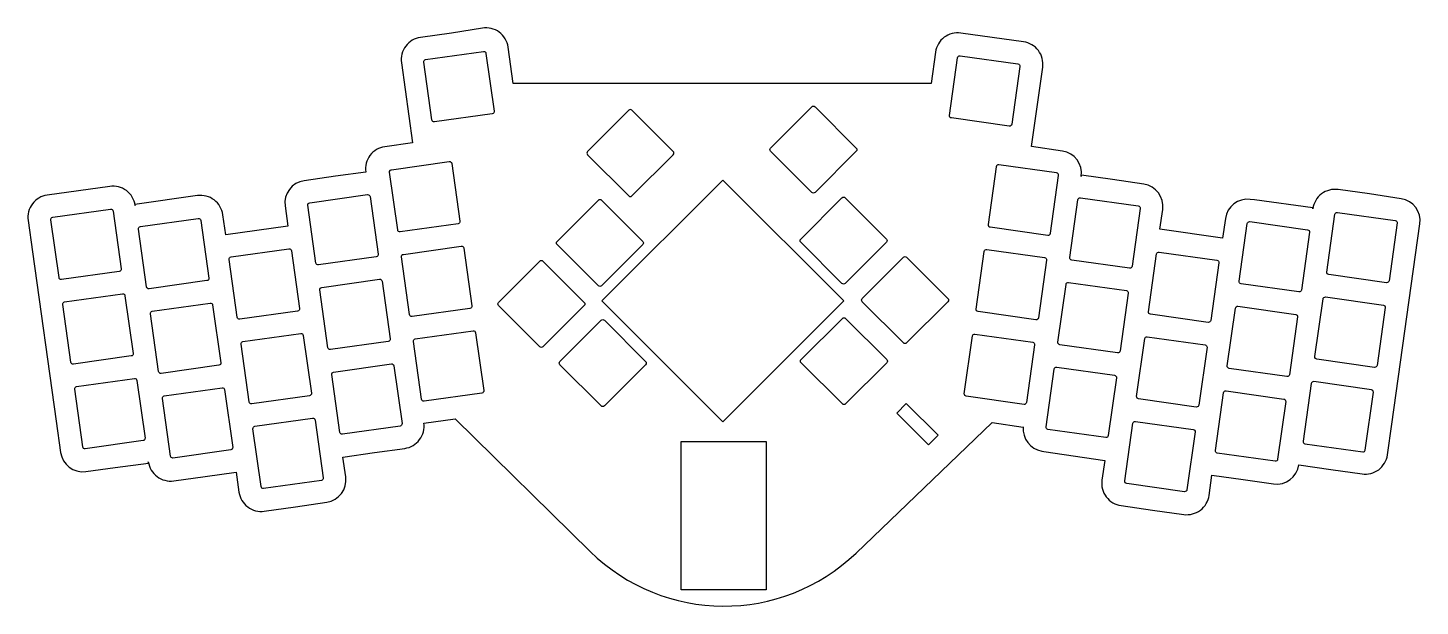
# Model space of a CAD drawing. Header units: millimetres. Extents: x -365 to -55, y -11 to 118.
import ezdxf

# ---------------------------------------------------------------- set-up
doc = ezdxf.new("R2010")
doc.units = ezdxf.units.MM
doc.layers.get('0').update_dxf_attribs({"linetype": 'CONTINUOUS'})

msp = doc.modelspace()

# ---------------------------------------------------------------- linework, layer by layer
for points in [[(-143.64, 114.53), (-157.62, 116.49, 0.41431), (-163.26, 112.24), (-164.24, 105.26), (-257.31, 105.26), (-257.33, 105.26), (-258.47, 113.34, 0.419993), (-264.21, 117.58), (-271.1, 116.47), (-277.99, 115.51, 0.414214), (-282.25, 109.86), (-279.74, 92.04), (-285.94, 91.16, 0.414214), (-290.2, 85.52), (-290.2, 85.51), (-296.92, 84.56), (-303.9, 83.58, 0.414211), (-308.16, 77.94), (-307.53, 73.46), (-314.46, 72.48), (-321.39, 71.5), (-322.02, 75.99, 0.414214), (-327.66, 80.25), (-341.6, 78.29), (-341.57, 78.07, 0.414214), (-347.21, 82.32), (-361.16, 80.36, 0.414214), (-365.41, 74.72), (-364.43, 67.72), (-359.13, 29.99), (-358.15, 23.02, 0.411587), (-352.54, 18.76), (-345.99, 19.63), (-338.58, 20.65), (-338.62, 20.94, 0.414214), (-332.97, 16.69), (-325.99, 17.67), (-319.05, 18.62), (-318.43, 14.16, 0.414214), (-312.78, 9.91), (-305.8, 10.89), (-298.86, 11.93, 0.411653), (-294.64, 17.57), (-295.26, 21.99), (-288.26, 22.97), (-281.49, 23.92, 0.414455), (-277.23, 29.57), (-277.23, 29.55), (-270.25, 30.53), (-240.17, 0.95, 0.405708), (-180.95, 0.59), (-150.65, 29.66), (-143.7, 28.68), (-143.7, 28.7, 0.389022), (-139.59, 23.33), (-139.13, 23.25), (-125.55, 21.22), (-126.18, 16.8, 0.414214), (-121.92, 11.16), (-114.94, 10.18), (-107.95, 9.19, 0.414214), (-102.3, 13.45), (-101.67, 17.93), (-94.75, 16.96), (-87.97, 16, 0.414213), (-82.33, 20.26), (-82.33, 20.22), (-75.19, 19.22), (-68.24, 18.22, 0.414214), (-62.58, 22.47), (-61.61, 29.28), (-55.34, 73.93, 0.411701), (-59.55, 79.57), (-66.57, 80.62), (-73.55, 81.6, 0.414214), (-79.19, 77.34), (-79.17, 77.5), (-92.18, 79.29), (-93.13, 79.41, 0.408797), (-98.68, 75.14), (-99.29, 70.79), (-113.27, 72.75), (-112.65, 77.16, 0.411168), (-116.85, 82.8), (-123.82, 83.85), (-130.74, 84.83), (-130.78, 84.54, 0.412276), (-135, 90.18), (-141.87, 91.2), (-139.38, 108.88, 0.414214)], [(-262.01, 98.51), (-274.89, 96.7, -0.414214), (-275.45, 97.13), (-277.26, 110, -0.414214), (-276.84, 110.57), (-263.96, 112.38, -0.414214), (-263.4, 111.95), (-261.59, 99.08, -0.414214)], [(-146.85, 95.75), (-159.72, 97.56, -0.414214), (-160.15, 98.12), (-158.34, 110.99, -0.414214), (-157.77, 111.42), (-144.9, 109.61, -0.414214), (-144.47, 109.05), (-146.28, 96.17, -0.414214)], [(-231.59, 80.18, 0.414214), (-230.88, 80.18), (-221.69, 89.37, 0.414214), (-221.69, 90.08), (-230.88, 99.27, 0.414214), (-231.59, 99.27), (-240.78, 90.08, 0.414214), (-240.78, 89.37)], [(-190.81, 80.95), (-200, 90.15, -0.414214), (-200, 90.85), (-190.81, 100.05, -0.414214), (-190.1, 100.05), (-180.91, 90.85, -0.414214), (-180.91, 90.15), (-190.1, 80.95, -0.414214)], [(-269.63, 73.97), (-282.5, 72.17, -0.414214), (-283.07, 72.59), (-284.87, 85.46, -0.414214), (-284.45, 86.03), (-271.58, 87.84, -0.414214), (-271.01, 87.41), (-269.2, 74.54, -0.414214)], [(-138.24, 71.45, 0.414214), (-137.67, 71.88), (-135.86, 84.75, 0.414214), (-136.29, 85.32), (-149.16, 87.12, 0.414214), (-149.73, 86.7), (-151.54, 73.83, 0.414214), (-151.11, 73.26)], [(-287.83, 66.61), (-300.7, 64.8, -0.414214), (-301.27, 65.22), (-303.08, 78.1, -0.414214), (-302.65, 78.66), (-289.78, 80.47, -0.414214), (-289.21, 80.05), (-287.4, 67.17, -0.414214)], [(-238.36, 60.15), (-247.55, 69.34, -0.414214), (-247.55, 70.05), (-238.36, 79.24, -0.414214), (-237.65, 79.24), (-228.46, 70.05, -0.414214), (-228.46, 69.34), (-237.65, 60.15, -0.414214)], [(-184.1, 60.68), (-193.29, 69.87, -0.414214), (-193.29, 70.58), (-184.1, 79.77, -0.414214), (-183.39, 79.77), (-174.2, 70.58, -0.414214), (-174.2, 69.87), (-183.39, 60.68, -0.414214)], [(-120.04, 64.08), (-132.91, 65.89, -0.414214), (-133.34, 66.46), (-131.53, 79.33, -0.414214), (-130.96, 79.76), (-118.09, 77.95, -0.414214), (-117.66, 77.38), (-119.47, 64.51, -0.414214)], [(-345.09, 63.37), (-357.96, 61.56, -0.414214), (-358.52, 61.99), (-360.33, 74.86, -0.414214), (-359.91, 75.42), (-347.03, 77.23, -0.414214), (-346.47, 76.81), (-344.66, 63.93, -0.414214)], [(-325.56, 61.3), (-338.43, 59.5, -0.414214), (-339, 59.92), (-340.81, 72.79, -0.414214), (-340.38, 73.36), (-327.51, 75.17, -0.414214), (-326.94, 74.74), (-325.13, 61.87, -0.414214)], [(-95.61, 61.16), (-93.8, 74.03, -0.414214), (-93.23, 74.45), (-80.36, 72.65, -0.414214), (-79.93, 72.08), (-81.74, 59.21, -0.414214), (-82.31, 58.78), (-95.18, 60.59, -0.414214)], [(-62.78, 60.85), (-75.65, 62.66, -0.414214), (-76.08, 63.22), (-74.27, 76.09, -0.414214), (-73.7, 76.52), (-60.83, 74.71, -0.414214), (-60.41, 74.15), (-62.21, 61.27, -0.414214)], [(-305.37, 54.52), (-318.24, 52.71, -0.414214), (-318.81, 53.14), (-320.62, 66.01, -0.414214), (-320.19, 66.58), (-307.32, 68.39, -0.414214), (-306.75, 67.96), (-304.94, 55.09, -0.414214)], [(-266.98, 55.11), (-279.85, 53.3, -0.414214), (-280.41, 53.73), (-282.22, 66.6, -0.414214), (-281.8, 67.16), (-268.92, 68.97, -0.414214), (-268.36, 68.55), (-266.55, 55.67, -0.414214)], [(-140.89, 52.59), (-153.76, 54.4, -0.414214), (-154.19, 54.96), (-152.38, 67.83, -0.414214), (-151.81, 68.26), (-138.94, 66.45, -0.414214), (-138.52, 65.89), (-140.32, 53.01, -0.414214)], [(-251.41, 46.56), (-260.6, 55.75, -0.414214), (-260.6, 56.46), (-251.41, 65.65, -0.414214), (-250.7, 65.65), (-241.51, 56.46, -0.414214), (-241.51, 55.75), (-250.7, 46.56, -0.414214)], [(-170.4, 47.42), (-179.59, 56.61, -0.414214), (-179.59, 57.32), (-170.4, 66.51, -0.414214), (-169.69, 66.51), (-160.5, 57.32, -0.414214), (-160.5, 56.61), (-169.69, 47.42, -0.414214)], [(-115.8, 54.37), (-113.99, 67.25, -0.414214), (-113.42, 67.67), (-100.55, 65.86, -0.414214), (-100.12, 65.3), (-101.93, 52.43, -0.414214), (-102.5, 52), (-115.37, 53.81, -0.414214)], [(-298.62, 46.36), (-300.42, 59.23, -0.414214), (-300, 59.8), (-287.13, 61.61, -0.414214), (-286.56, 61.18), (-284.75, 48.31, -0.414214), (-285.18, 47.74), (-298.05, 45.93, -0.414214)], [(-122.69, 45.22), (-135.56, 47.03, -0.414214), (-135.99, 47.59), (-134.18, 60.47, -0.414214), (-133.61, 60.89), (-120.74, 59.08, -0.414214), (-120.31, 58.52), (-122.12, 45.65, -0.414214)], [(-342.43, 44.51), (-355.31, 42.7, -0.414214), (-355.87, 43.12), (-357.68, 55.99, -0.414214), (-357.26, 56.56), (-344.38, 58.37, -0.414214), (-343.82, 57.94), (-342.01, 45.07, -0.414214)], [(-322.91, 42.44), (-335.78, 40.63, -0.414214), (-336.34, 41.06), (-338.15, 53.93, -0.414214), (-337.73, 54.49), (-324.86, 56.3, -0.414214), (-324.29, 55.88), (-322.48, 43, -0.414214)], [(-65.43, 41.98), (-78.3, 43.79, -0.414214), (-78.73, 44.36), (-76.92, 57.23, -0.414214), (-76.36, 57.66), (-63.48, 55.85, -0.414214), (-63.06, 55.28), (-64.87, 42.41, -0.414214)], [(-184, 33.81), (-193.2, 43, -0.414214), (-193.2, 43.71), (-184, 52.9, -0.414214), (-183.3, 52.9), (-174.1, 43.71, -0.414214), (-174.1, 43), (-183.3, 33.81, -0.414214)], [(-84.96, 39.92), (-97.83, 41.73, -0.414214), (-98.26, 42.29), (-96.45, 55.16, -0.414214), (-95.88, 55.59), (-83.01, 53.78, -0.414214), (-82.58, 53.22), (-84.39, 40.34, -0.414214)], [(-264.32, 36.25), (-277.2, 34.44, -0.414214), (-277.76, 34.86), (-279.57, 47.74, -0.414214), (-279.15, 48.3), (-266.27, 50.11, -0.414214), (-265.71, 49.68), (-263.9, 36.81, -0.414214)], [(-237.73, 33.38), (-246.92, 42.57, -0.414214), (-246.92, 43.28), (-237.73, 52.47, -0.414214), (-237.02, 52.47), (-227.83, 43.28, -0.414214), (-227.83, 42.57), (-237.02, 33.38, -0.414214)], [(-302.72, 35.66), (-315.59, 33.85, -0.414214), (-316.15, 34.28), (-317.96, 47.15, -0.414214), (-317.54, 47.71), (-304.66, 49.52, -0.414214), (-304.1, 49.1), (-302.29, 36.22, -0.414214)], [(-143.54, 33.72), (-156.41, 35.53, -0.414214), (-156.84, 36.1), (-155.03, 48.97, -0.414214), (-154.47, 49.4), (-141.59, 47.59, -0.414214), (-141.17, 47.02), (-142.98, 34.15, -0.414214)], [(-105.15, 33.14), (-118.02, 34.95, -0.414214), (-118.45, 35.51), (-116.64, 48.38, -0.414214), (-116.07, 48.81), (-103.2, 47, -0.414214), (-102.77, 46.44), (-104.58, 33.56, -0.414214)], [(-282.53, 28.88), (-295.4, 27.07, -0.414214), (-295.96, 27.49), (-297.77, 40.37, -0.414214), (-297.35, 40.93), (-284.47, 42.74, -0.414214), (-283.91, 42.32), (-282.1, 29.44, -0.414214)], [(-125.34, 26.35), (-138.21, 28.16, -0.414214), (-138.64, 28.73), (-136.83, 41.6, -0.414214), (-136.26, 42.03), (-123.39, 40.22, -0.414214), (-122.96, 39.65), (-124.77, 26.78, -0.414214)], [(-339.78, 25.64), (-352.66, 23.83, -0.414214), (-353.22, 24.26), (-355.03, 37.13, -0.414214), (-354.6, 37.69), (-341.73, 39.5, -0.414214), (-341.17, 39.08), (-339.36, 26.21, -0.414214)], [(-320.26, 23.58), (-333.13, 21.77, -0.414214), (-333.69, 22.19), (-335.5, 35.07, -0.414214), (-335.08, 35.63), (-322.2, 37.44, -0.414214), (-321.64, 37.01), (-319.83, 24.14, -0.414214)], [(-68.08, 23.12, 0.414214), (-67.52, 23.54), (-65.71, 36.42, 0.414214), (-66.13, 36.98), (-79.01, 38.79, 0.414214), (-79.57, 38.36), (-81.38, 25.49, 0.414214), (-80.96, 24.93)], [(-100.91, 23.43), (-99.1, 36.3, -0.414214), (-98.53, 36.73), (-85.66, 34.92, -0.414214), (-85.24, 34.35), (-87.04, 21.48, -0.414214), (-87.61, 21.05), (-100.48, 22.86, -0.414214)], [(-313.5, 15.41), (-315.31, 28.28, -0.414214), (-314.89, 28.85), (-302.01, 30.66, -0.414214), (-301.45, 30.23), (-299.64, 17.36, -0.414214), (-300.07, 16.79), (-312.94, 14.99, -0.414214)], [(-107.8, 14.27), (-120.67, 16.08, -0.414214), (-121.1, 16.65), (-119.29, 29.52, -0.414214), (-118.72, 29.94), (-105.85, 28.14, -0.414214), (-105.43, 27.57), (-107.24, 14.7, -0.414214)]]:
    msp.add_lwpolyline(points, format="xyb", close=True)
for points in [[(-210.61, 29.82), (-237.56, 56.77), (-210.61, 83.73), (-183.65, 56.77)], [(-164.81, 24.73), (-171.89, 31.79), (-169.77, 33.92), (-162.69, 26.85)], [(-200.95, 25.42), (-200.95, -7.58), (-219.95, -7.58), (-219.95, 25.42)]]:
    msp.add_lwpolyline(points, close=True)

doc.saveas('drawing.dxf')
